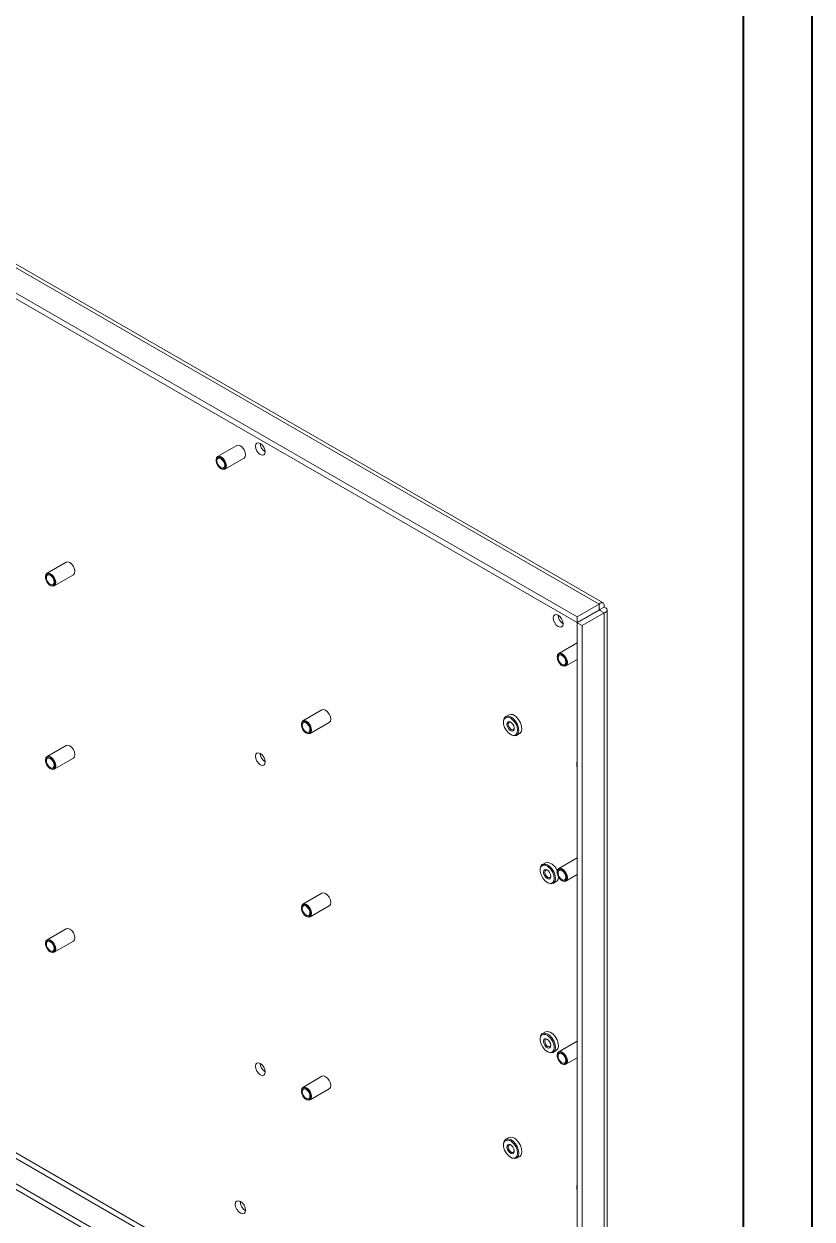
# Model space of a CAD drawing. Header units: millimetres. Extents: x 0 to 1188, y 0 to 840.
# Drawn here: x 959.9 to 1188.2, y 320.9 to 667.1 of the extents above; entities that cross this region are included whole.
import ezdxf

# ---------------------------------------------------------------- set-up
doc = ezdxf.new("R2010")
doc.units = ezdxf.units.MM
doc.header["$LTSCALE"] = 2

msp = doc.modelspace()

# ---------------------------------------------------------------- linework, layer by layer
at = {"color": 7, "linetype": 'Continuous', "lineweight": 40, "ltscale": 2}
for p, q in [((1188.16, 0.43), (1188.16, 840.43)), ((1168.16, 820.43), (1168.16, 20.43))]:
    msp.add_line(p, q, dxfattribs=at)
at = {"color": 7, "linetype": 'Continuous', "lineweight": 15, "ltscale": 2}
for p, q in [((818.54, 676.77), (1126.46, 499.01)), ((1127.63, 499.35), (820.37, 676.73)), ((812.18, 673.09), (1120.09, 495.34)), ((812.18, 671.46), (1120.09, 493.7)), ((1021.55, 544.97), (1016.01, 541.77)), ((1018.11, 538.13), (1023.65, 541.33)), ((972.15, 511.14), (966.61, 507.95)), ((968.71, 504.31), (974.25, 507.51)), ((1126.46, 499.01), (1120.09, 495.34)), ((1126.46, 499.01), (1126.46, 497.38)), ((1126.46, 497.38), (1120.09, 493.7)), ((1120.09, 495.34), (1120.09, 493.7)), ((1126.51, 497.29), (1120.14, 493.62)), ((1127.92, 496.47), (1121.56, 492.8)), ((1126.51, 497.35), (1127.92, 498.16)), ((1126.51, 497.35), (1126.62, 497.55)), ((1127.92, 496.47), (1126.51, 497.29)), ((1127.92, 496.47), (1127.92, 240.15)), ((1128.8, 241.75), (1128.8, 497.32)), ((1120.14, 493.62), (1120.14, 237.29)), ((1121.56, 492.8), (1120.14, 493.62)), ((1121.56, 492.8), (1121.56, 236.47)), ((1120.14, 487.84), (1114.79, 484.75)), ((1116.89, 481.11), (1120.14, 482.99)), ((1046.23, 468.38), (1040.69, 465.18)), ((1042.79, 461.54), (1048.33, 464.74)), ((1098.79, 465.01), (1098.79, 464.81)), ((1100.32, 466.96), (1099.44, 466.45)), ((1100.84, 461.26), (1101.02, 461.15)), ((1102.59, 461), (1103.47, 461.51)), ((972.15, 458.07), (966.61, 454.87)), ((968.71, 451.23), (974.25, 454.43)), ((1120, 452.76), (1120, 452.56)), ((1110.93, 424.1), (1110.05, 423.59)), ((1111.55, 424.24), (1110.93, 424.1)), ((1120.14, 425.51), (1114.78, 422.41)), ((1109.4, 422.14), (1109.4, 421.94)), ((1116.88, 418.77), (1120.14, 420.66)), ((1111.45, 418.39), (1111.62, 418.29)), ((1113.2, 418.13), (1114.08, 418.64)), ((1120.09, 237.26), (812.18, 415.02)), ((1120.09, 235.63), (812.18, 413.38)), ((1046.23, 415.3), (1040.69, 412.1)), ((1042.79, 408.47), (1048.33, 411.66)), ((972.15, 404.99), (966.61, 401.8)), ((968.71, 398.16), (974.25, 401.36)), ((1110.93, 375.1), (1110.05, 374.59)), ((1111.55, 375.25), (1110.93, 375.1)), ((1109.4, 373.15), (1109.4, 372.95)), ((1120.14, 372.43), (1114.78, 369.34)), ((1111.45, 369.4), (1111.62, 369.29)), ((1113.2, 369.14), (1114.08, 369.65)), ((1116.88, 365.7), (1120.14, 367.58)), ((1046.23, 362.23), (1040.69, 359.03)), ((1042.79, 355.39), (1048.33, 358.59)), ((1100.32, 344.48), (1099.44, 343.97)), ((1098.79, 342.53), (1098.79, 342.33)), ((1100.84, 338.77), (1101.02, 338.67)), ((1102.59, 338.52), (1103.47, 339.03)), ((1120, 330.28), (1120, 330.08)), ((1024.01, 323.38), (1024.08, 323.34))]:
    msp.add_line(p, q, dxfattribs=at)
at = {"color": 8, "linetype": 'Continuous', "lineweight": 15, "ltscale": 2}
for p, q in [((1126.46, 497.38), (1126.51, 497.35)), ((1126.51, 497.35), (1126.51, 497.29)), ((1120.14, 246.21), (819.91, 419.54)), ((818.54, 418.69), (1120.14, 244.58))]:
    msp.add_line(p, q, dxfattribs=at)
at = {"color": 7, "linetype": 'Continuous', "lineweight": 15, "ltscale": 2, "flags": 128}
for points in [[(1023.65, 541.33), (1023.65, 541.33), (1023.97, 541.7), (1024.08, 542.29), (1023.97, 543.01), (1023.65, 543.76), (1023.17, 544.41), (1022.6, 544.87), (1022.03, 545.06), (1021.55, 544.97)], [(1028.36, 545.6), (1028.9, 545.16), (1029.36, 544.54), (1029.67, 543.83), (1029.77, 543.15), (1029.67, 542.58), (1029.36, 542.23), (1028.9, 542.14), (1028.36, 542.33), (1027.82, 542.77), (1027.36, 543.39), (1027.05, 544.09), (1026.95, 544.78), (1027.05, 545.34), (1027.36, 545.7), (1027.82, 545.78), (1028.36, 545.6)], [(1015.57, 540.76), (1015.57, 540.81), (1015.69, 541.4), (1016.01, 541.77), (1016.49, 541.87), (1017.06, 541.67), (1017.63, 541.21), (1018.11, 540.56), (1018.43, 539.82), (1018.54, 539.1), (1018.43, 538.5), (1018.11, 538.13), (1017.63, 538.04), (1017.06, 538.24)], [(1016.94, 541.19), (1017.37, 540.84), (1017.74, 540.35), (1017.99, 539.78), (1018.07, 539.23), (1017.99, 538.78), (1017.74, 538.5), (1017.37, 538.43), (1016.94, 538.58), (1016.51, 538.93), (1016.14, 539.42), (1015.9, 539.99), (1015.81, 540.54), (1015.9, 540.99), (1016.14, 541.27), (1016.51, 541.34), (1016.94, 541.19)], [(974.25, 507.51), (974.25, 507.51), (974.57, 507.88), (974.68, 508.47), (974.57, 509.19), (974.25, 509.93), (973.77, 510.58), (973.2, 511.04), (972.63, 511.24), (972.15, 511.14)], [(966.18, 506.94), (966.18, 506.98), (966.29, 507.58), (966.61, 507.95), (967.09, 508.04), (967.66, 507.84), (968.23, 507.38), (968.71, 506.73), (969.03, 505.99), (969.15, 505.27), (969.03, 504.68), (968.71, 504.31), (968.23, 504.22), (967.66, 504.41), (967.66, 504.41)], [(967.54, 507.37), (967.98, 507.02), (968.34, 506.52), (968.59, 505.96), (968.67, 505.41), (968.59, 504.96), (968.34, 504.67), (967.98, 504.6), (967.54, 504.75), (967.11, 505.1), (966.74, 505.6), (966.5, 506.16), (966.41, 506.71), (966.5, 507.16), (966.74, 507.44), (967.11, 507.52), (967.54, 507.37)], [(1114.63, 495.8), (1115.17, 495.36), (1115.63, 494.74), (1115.93, 494.03), (1116.04, 493.35), (1115.93, 492.78), (1115.63, 492.43), (1115.17, 492.34), (1114.63, 492.53), (1114.09, 492.97), (1113.63, 493.59), (1113.32, 494.29), (1113.21, 494.98), (1113.32, 495.54), (1113.63, 495.89), (1114.09, 495.98), (1114.63, 495.8)], [(1114.36, 483.74), (1114.36, 483.78), (1114.47, 484.38), (1114.79, 484.75), (1115.27, 484.84), (1115.84, 484.64), (1116.41, 484.18), (1116.89, 483.53), (1117.21, 482.79), (1117.33, 482.07), (1117.21, 481.48), (1116.89, 481.11), (1116.41, 481.01), (1115.84, 481.21)], [(1115.72, 484.17), (1116.16, 483.82), (1116.52, 483.32), (1116.77, 482.76), (1116.86, 482.21), (1116.77, 481.76), (1116.52, 481.47), (1116.16, 481.4), (1115.72, 481.55), (1115.29, 481.9), (1114.92, 482.4), (1114.68, 482.96), (1114.59, 483.51), (1114.68, 483.96), (1114.92, 484.24), (1115.29, 484.32), (1115.72, 484.17)], [(1048.33, 464.74), (1048.33, 464.74), (1048.65, 465.11), (1048.77, 465.7), (1048.65, 466.42), (1048.33, 467.16), (1047.85, 467.81), (1047.28, 468.27), (1046.71, 468.47), (1046.23, 468.38)], [(1040.26, 464.17), (1040.26, 464.22), (1040.37, 464.81), (1040.69, 465.18), (1041.18, 465.27), (1041.74, 465.07), (1042.31, 464.62), (1042.79, 463.97), (1043.12, 463.22), (1043.23, 462.5), (1043.12, 461.91), (1042.79, 461.54), (1042.31, 461.45), (1041.74, 461.65), (1041.74, 461.65)], [(1041.63, 464.6), (1042.06, 464.25), (1042.43, 463.75), (1042.67, 463.19), (1042.76, 462.64), (1042.67, 462.19), (1042.43, 461.91), (1042.06, 461.83), (1041.63, 461.99), (1041.19, 462.33), (1040.83, 462.83), (1040.58, 463.4), (1040.49, 463.94), (1040.58, 464.4), (1040.83, 464.68), (1041.19, 464.75), (1041.63, 464.6)], [(1101.02, 461.15), (1101.23, 461.04), (1101.97, 460.85), (1102.6, 461), (1103.04, 461.49), (1103.24, 462.24), (1103.16, 463.17), (1102.83, 464.17), (1102.28, 465.11), (1101.58, 465.89), (1100.81, 466.41), (1100.06, 466.6), (1099.43, 466.45), (1098.99, 465.96), (1098.8, 465.21), (1098.79, 465.01)], [(1100.32, 461.63), (1101.07, 461.13), (1101.79, 460.98), (1102.39, 461.18), (1102.77, 461.7), (1102.89, 462.49), (1102.73, 463.43), (1102.32, 464.4), (1101.71, 465.26), (1100.98, 465.9), (1100.23, 466.24), (1099.57, 466.21), (1099.07, 465.84), (1098.82, 465.17), (1098.83, 464.29), (1099.12, 463.32), (1099.64, 462.39), (1100.32, 461.63)], [(1101.11, 464.65), (1101.48, 464.23), (1101.75, 463.72), (1101.89, 463.19), (1101.87, 462.72), (1101.69, 462.4), (1101.38, 462.26), (1100.99, 462.33), (1100.57, 462.59), (1100.2, 463.02), (1099.92, 463.53), (1099.79, 464.06), (1099.81, 464.52), (1099.99, 464.85), (1100.3, 464.99), (1100.69, 464.92), (1101.11, 464.65)], [(1100.94, 464.78), (1100.91, 464.8), (1100.59, 464.85), (1100.34, 464.74), (1100.19, 464.47), (1100.17, 464.09), (1100.28, 463.66), (1100.51, 463.24), (1100.81, 462.89)], [(1103.47, 461.51), (1103.49, 461.51), (1103.93, 462), (1104.12, 462.75), (1104.05, 463.68), (1103.72, 464.68), (1103.16, 465.62), (1102.46, 466.4)], [(1100.81, 462.89), (1101.15, 462.67), (1101.47, 462.61), (1101.72, 462.73), (1101.87, 463), (1101.9, 463.13)], [(974.25, 454.43), (974.25, 454.43), (974.57, 454.8), (974.68, 455.39), (974.57, 456.11), (974.25, 456.86), (973.77, 457.51), (973.2, 457.96), (972.63, 458.16), (972.15, 458.07)], [(966.18, 453.86), (966.18, 453.91), (966.29, 454.5), (966.61, 454.87), (967.09, 454.96), (967.66, 454.77), (968.23, 454.31), (968.71, 453.66), (969.03, 452.92), (969.15, 452.19), (969.03, 451.6), (968.71, 451.23), (968.23, 451.14), (967.66, 451.34), (967.66, 451.34)], [(967.54, 454.29), (967.98, 453.94), (968.34, 453.45), (968.59, 452.88), (968.67, 452.33), (968.59, 451.88), (968.34, 451.6), (967.98, 451.53), (967.54, 451.68), (967.11, 452.03), (966.74, 452.52), (966.5, 453.09), (966.41, 453.64), (966.5, 454.09), (966.74, 454.37), (967.11, 454.44), (967.54, 454.29)], [(1028.36, 455.78), (1028.9, 455.34), (1029.36, 454.72), (1029.67, 454.01), (1029.77, 453.33), (1029.67, 452.76), (1029.36, 452.41), (1028.9, 452.32), (1028.36, 452.51), (1027.82, 452.95), (1027.36, 453.57), (1027.05, 454.27), (1026.95, 454.96), (1027.05, 455.52), (1027.36, 455.88), (1027.82, 455.97), (1028.36, 455.78)], [(1120.14, 453.59), (1120.01, 452.97), (1120, 452.76)], [(1112.58, 417.98), (1113.21, 418.14), (1113.65, 418.62), (1113.84, 419.37), (1113.77, 420.31), (1113.44, 421.3), (1112.88, 422.25), (1112.18, 423.03), (1111.41, 423.54), (1110.66, 423.73), (1110.03, 423.58), (1109.6, 423.09), (1109.4, 422.34), (1109.4, 422.14)], [(1112.33, 418.11), (1112.94, 418.27), (1113.35, 418.77), (1113.5, 419.53), (1113.37, 420.46), (1112.98, 421.43), (1112.39, 422.31), (1111.67, 422.98), (1110.92, 423.35), (1110.24, 423.37), (1109.72, 423.03), (1109.44, 422.39), (1109.42, 421.53), (1109.68, 420.56), (1110.18, 419.62), (1110.85, 418.83), (1111.6, 418.31), (1112.33, 418.11)], [(1114.34, 421.4), (1114.34, 421.45), (1114.46, 422.04), (1114.78, 422.41), (1115.26, 422.5), (1115.83, 422.31), (1116.4, 421.85), (1116.88, 421.2), (1117.2, 420.46), (1117.31, 419.74), (1117.2, 419.14), (1116.88, 418.77), (1116.4, 418.68), (1115.83, 418.88), (1115.83, 418.88)], [(1110.99, 422.12), (1111.39, 422.01), (1111.8, 421.71), (1112.16, 421.26), (1112.4, 420.73), (1112.51, 420.21), (1112.45, 419.77), (1112.23, 419.48), (1111.9, 419.39), (1111.5, 419.5), (1111.09, 419.81), (1110.74, 420.26), (1110.49, 420.78), (1110.39, 421.3), (1110.45, 421.74), (1110.66, 422.03), (1110.99, 422.12)], [(1111.55, 421.92), (1111.26, 421.99), (1110.99, 421.91), (1110.82, 421.67), (1110.77, 421.31), (1110.85, 420.89), (1111.06, 420.46), (1111.35, 420.09), (1111.68, 419.84), (1112.01, 419.74), (1112.01, 419.74)], [(1115.71, 421.83), (1116.14, 421.48), (1116.51, 420.99), (1116.75, 420.42), (1116.84, 419.87), (1116.75, 419.42), (1116.51, 419.14), (1116.14, 419.07), (1115.71, 419.22), (1115.28, 419.57), (1114.91, 420.06), (1114.66, 420.63), (1114.58, 421.18), (1114.66, 421.63), (1114.91, 421.91), (1115.28, 421.98), (1115.71, 421.83)], [(1111.62, 418.29), (1111.84, 418.17), (1112.58, 417.98)], [(1040.26, 411.1), (1040.26, 411.14), (1040.37, 411.73), (1040.69, 412.1), (1041.18, 412.2), (1041.74, 412), (1042.31, 411.54), (1042.79, 410.89), (1043.12, 410.15), (1043.23, 409.43), (1043.12, 408.84), (1042.79, 408.47), (1042.31, 408.37), (1041.74, 408.57), (1041.74, 408.57)], [(1048.33, 411.66), (1048.33, 411.66), (1048.65, 412.03), (1048.77, 412.63), (1048.65, 413.35), (1048.33, 414.09), (1047.85, 414.74), (1047.28, 415.2), (1046.71, 415.39), (1046.23, 415.3)], [(1041.63, 411.52), (1042.06, 411.17), (1042.43, 410.68), (1042.67, 410.11), (1042.76, 409.56), (1042.67, 409.11), (1042.43, 408.83), (1042.06, 408.76), (1041.63, 408.91), (1041.19, 409.26), (1040.83, 409.75), (1040.58, 410.32), (1040.49, 410.87), (1040.58, 411.32), (1040.83, 411.6), (1041.19, 411.67), (1041.63, 411.52)], [(966.18, 400.79), (966.18, 400.83), (966.29, 401.43), (966.61, 401.8), (967.09, 401.89), (967.66, 401.69), (968.23, 401.23), (968.71, 400.58), (969.03, 399.84), (969.15, 399.12), (969.03, 398.53), (968.71, 398.16), (968.23, 398.06), (967.66, 398.26), (967.66, 398.26)], [(974.25, 401.36), (974.25, 401.36), (974.57, 401.73), (974.68, 402.32), (974.57, 403.04), (974.25, 403.78), (973.77, 404.43), (973.2, 404.89), (972.63, 405.09), (972.15, 404.99)], [(967.54, 401.22), (967.98, 400.87), (968.34, 400.37), (968.59, 399.81), (968.67, 399.26), (968.59, 398.81), (968.34, 398.52), (967.98, 398.45), (967.54, 398.6), (967.11, 398.95), (966.74, 399.45), (966.5, 400.01), (966.41, 400.56), (966.5, 401.01), (966.74, 401.29), (967.11, 401.37), (967.54, 401.22)], [(1112.58, 368.99), (1113.21, 369.15), (1113.65, 369.63), (1113.84, 370.38), (1113.77, 371.31), (1113.44, 372.31), (1112.88, 373.26), (1112.18, 374.03), (1111.41, 374.55), (1110.66, 374.74), (1110.03, 374.59), (1109.6, 374.1), (1109.4, 373.35), (1109.4, 373.15)], [(1112.33, 369.12), (1112.94, 369.28), (1113.35, 369.77), (1113.5, 370.54), (1113.37, 371.47), (1112.98, 372.44), (1112.39, 373.32), (1111.67, 373.99), (1110.92, 374.36), (1110.24, 374.37), (1109.72, 374.04), (1109.44, 373.4), (1109.42, 372.54), (1109.68, 371.57), (1110.18, 370.63), (1110.85, 369.84), (1111.6, 369.31), (1112.33, 369.12)], [(1114.08, 369.65), (1114.09, 369.66), (1114.53, 370.14), (1114.73, 370.89), (1114.65, 371.82), (1114.32, 372.82), (1113.77, 373.77), (1113.06, 374.54), (1112.29, 375.06), (1111.55, 375.25)], [(1110.99, 373.13), (1111.39, 373.02), (1111.8, 372.71), (1112.16, 372.26), (1112.4, 371.74), (1112.51, 371.22), (1112.45, 370.78), (1112.23, 370.49), (1111.9, 370.39), (1111.5, 370.51), (1111.09, 370.81), (1110.74, 371.26), (1110.49, 371.79), (1110.39, 372.31), (1110.45, 372.75), (1110.66, 373.04), (1110.99, 373.13)], [(1111.55, 372.92), (1111.26, 373), (1110.99, 372.92), (1110.82, 372.68), (1110.77, 372.32), (1110.85, 371.89), (1111.06, 371.46), (1111.35, 371.09), (1111.68, 370.84), (1112.01, 370.75), (1112.01, 370.75)], [(1111.62, 369.29), (1111.84, 369.18), (1112.58, 368.99)], [(1114.34, 368.33), (1114.34, 368.37), (1114.46, 368.97), (1114.78, 369.34), (1115.26, 369.43), (1115.83, 369.23), (1116.4, 368.77), (1116.88, 368.12), (1117.2, 367.38), (1117.31, 366.66), (1117.2, 366.07), (1116.88, 365.7), (1116.4, 365.6), (1115.83, 365.8), (1115.83, 365.8)], [(1115.71, 368.76), (1116.14, 368.41), (1116.51, 367.91), (1116.75, 367.35), (1116.84, 366.8), (1116.75, 366.35), (1116.51, 366.06), (1116.14, 365.99), (1115.71, 366.14), (1115.28, 366.49), (1114.91, 366.99), (1114.66, 367.55), (1114.58, 368.1), (1114.66, 368.55), (1114.91, 368.83), (1115.28, 368.91), (1115.71, 368.76)], [(1028.36, 365.96), (1028.9, 365.52), (1029.36, 364.9), (1029.67, 364.2), (1029.77, 363.51), (1029.67, 362.95), (1029.36, 362.59), (1028.9, 362.5), (1028.36, 362.69), (1027.82, 363.13), (1027.36, 363.75), (1027.05, 364.45), (1026.95, 365.14), (1027.05, 365.7), (1027.36, 366.06), (1027.82, 366.15), (1028.36, 365.96)], [(1048.33, 358.59), (1048.33, 358.59), (1048.65, 358.96), (1048.77, 359.55), (1048.65, 360.27), (1048.33, 361.01), (1047.85, 361.66), (1047.28, 362.12), (1046.71, 362.32), (1046.23, 362.23)], [(1040.26, 358.02), (1040.26, 358.07), (1040.37, 358.66), (1040.69, 359.03), (1041.18, 359.12), (1041.74, 358.92), (1042.31, 358.47), (1042.79, 357.82), (1043.12, 357.07), (1043.23, 356.35), (1043.12, 355.76), (1042.79, 355.39), (1042.31, 355.3), (1041.74, 355.49), (1041.74, 355.49)], [(1041.63, 358.45), (1042.06, 358.1), (1042.43, 357.6), (1042.67, 357.04), (1042.76, 356.49), (1042.67, 356.04), (1042.43, 355.76), (1042.06, 355.68), (1041.63, 355.83), (1041.19, 356.18), (1040.83, 356.68), (1040.58, 357.24), (1040.49, 357.79), (1040.58, 358.24), (1040.83, 358.53), (1041.19, 358.6), (1041.63, 358.45)], [(1101.02, 338.67), (1101.23, 338.56), (1101.97, 338.37), (1102.6, 338.52), (1103.04, 339), (1103.24, 339.76), (1103.16, 340.69), (1102.83, 341.69), (1102.28, 342.63), (1101.58, 343.41), (1100.81, 343.93), (1100.06, 344.12), (1099.43, 343.97), (1098.99, 343.48), (1098.8, 342.73), (1098.79, 342.53)], [(1100.32, 339.15), (1101.07, 338.65), (1101.79, 338.5), (1102.39, 338.69), (1102.77, 339.22), (1102.89, 340.01), (1102.73, 340.95), (1102.32, 341.92), (1101.71, 342.78), (1100.98, 343.42), (1100.23, 343.75), (1099.57, 343.73), (1099.07, 343.36), (1098.82, 342.69), (1098.83, 341.81), (1099.12, 340.84), (1099.64, 339.91), (1100.32, 339.15)], [(1103.47, 339.03), (1103.49, 339.03), (1103.93, 339.52), (1104.12, 340.27), (1104.05, 341.2), (1103.72, 342.2), (1103.16, 343.14), (1102.46, 343.92)], [(1101.11, 342.17), (1101.48, 341.75), (1101.75, 341.23), (1101.89, 340.7), (1101.87, 340.24), (1101.69, 339.91), (1101.38, 339.78), (1100.99, 339.84), (1100.57, 340.11), (1100.2, 340.53), (1099.92, 341.05), (1099.79, 341.58), (1099.81, 342.04), (1099.99, 342.37), (1100.3, 342.51), (1100.69, 342.44), (1101.11, 342.17)], [(1100.94, 342.3), (1100.91, 342.32), (1100.59, 342.37), (1100.34, 342.26), (1100.19, 341.99), (1100.17, 341.61), (1100.28, 341.18), (1100.51, 340.75), (1100.81, 340.41)], [(1100.81, 340.41), (1101.15, 340.19), (1101.47, 340.13), (1101.72, 340.25), (1101.87, 340.51), (1101.9, 340.65)], [(1120.14, 331.1), (1120.01, 330.48), (1120, 330.28)], [(1022.6, 322.56), (1023.17, 322.36), (1023.65, 322.46), (1023.97, 322.83), (1024.08, 323.42), (1023.97, 324.14), (1023.65, 324.88), (1023.17, 325.53), (1022.6, 325.99), (1022.03, 326.19), (1021.55, 326.1), (1021.23, 325.73), (1021.11, 325.13), (1021.23, 324.41), (1021.55, 323.67), (1022.03, 323.02), (1022.6, 322.56)]]:
    msp.add_lwpolyline(points, dxfattribs=at)
at = {"color": 7, "linetype": 'Continuous', "lineweight": 15, "ltscale": 4}
for centre, radius, start, end in [((1031.33, 545.68), 2.97, 181.6019, 238.3927), ((1117.6, 495.88), 2.97, 181.6019, 238.3927), ((1100.99, 465.15), 1.93, 40.3549, 110.1348), ((1031.33, 455.86), 2.97, 181.6019, 238.3928), ((1122.72, 452.48), 2.72, 161.4594, 198.5406), ((1110.68, 420.44), 3.9, 19.0961, 77.1205), ((1112, 420.25), 0.505, 271.6548, 1.4861), ((1113.36, 419.79), 1.35, 302.1411, 358.6328), ((1112, 371.26), 0.505, 271.655, 1.4863), ((1031.33, 366.04), 2.97, 181.6018, 238.3929), ((1100.99, 342.67), 1.93, 40.3548, 110.1347), ((1122.72, 330), 2.72, 161.4593, 198.5407), ((1025.66, 326.04), 3.13, 180.1679, 238.2867)]:
    msp.add_arc(centre, radius, start, end, dxfattribs=at)
at = {"color": 7, "linetype": 'Continuous', "lineweight": 15, "ltscale": 2}
for points, knots in [([(1015.57, 540.67), (1015.59, 540.86), (1015.62, 541.15), (1015.79, 541.42), (1015.97, 541.57), (1016.19, 541.65), (1016.5, 541.66), (1016.94, 541.5), (1017.38, 541.15), (1017.7, 540.78), (1017.91, 540.45), (1018.09, 540.09), (1018.26, 539.63), (1018.29, 539.3), (1018.31, 539.1)], [0, 0, 0, 0, 0.119721, 0.184904, 0.25, 0.315184, 0.380278, 0.5, 0.619721, 0.684905, 0.75, 0.815184, 0.880279, 1, 1, 1, 1]), ([(1018.31, 539.1), (1018.29, 538.91), (1018.26, 538.62), (1018.09, 538.35), (1017.91, 538.2), (1017.7, 538.12), (1017.38, 538.11), (1016.94, 538.27), (1016.5, 538.62), (1016.18, 538.99), (1015.97, 539.32), (1015.79, 539.68), (1015.62, 540.14), (1015.59, 540.47), (1015.57, 540.67)], [0, 0, 0, 0, 0.119721, 0.184906, 0.25, 0.315183, 0.38028, 0.500001, 0.619722, 0.684906, 0.75, 0.815184, 0.880279, 1, 1, 1, 1]), ([(1015.95, 539.31), (1016.1, 539.09), (1016.3, 538.78), (1016.61, 538.48), (1016.75, 538.39), (1016.81, 538.35)], [0, 0, 0, 0, 0.5858856, 0.8139785, 1, 1, 1, 1]), ([(966.18, 506.85), (966.19, 507.04), (966.22, 507.33), (966.39, 507.6), (966.57, 507.75), (966.79, 507.82), (967.11, 507.83), (967.54, 507.68), (967.98, 507.33), (968.3, 506.95), (968.52, 506.62), (968.69, 506.27), (968.86, 505.8), (968.89, 505.48), (968.91, 505.27)], [0, 0, 0, 0, 0.119721, 0.184905, 0.25, 0.315184, 0.380279, 0.5, 0.619721, 0.684905, 0.75, 0.815184, 0.880279, 1, 1, 1, 1]), ([(968.91, 505.27), (968.89, 505.08), (968.86, 504.79), (968.69, 504.52), (968.52, 504.37), (968.3, 504.29), (967.98, 504.29), (967.54, 504.44), (967.11, 504.79), (966.79, 505.17), (966.57, 505.5), (966.39, 505.85), (966.22, 506.32), (966.19, 506.64), (966.18, 506.85)], [0, 0, 0, 0, 0.119721, 0.184905, 0.249999, 0.315184, 0.380279, 0.5, 0.619722, 0.684905, 0.750001, 0.815184, 0.880279, 1, 1, 1, 1]), ([(966.55, 505.49), (966.7, 505.26), (966.9, 504.96), (967.21, 504.66), (967.35, 504.56), (967.41, 504.52)], [0, 0, 0, 0, 0.585889, 0.813982, 1, 1, 1, 1]), ([(1127.92, 498.16), (1127.94, 498.4), (1127.99, 498.87), (1127.76, 499.32), (1127.35, 499.47), (1126.88, 499.34), (1126.57, 499.1), (1126.46, 499.01)], [0, 0, 0, 0, 0.213772, 0.432613, 0.651454, 0.870296, 1, 1, 1, 1]), ([(1126.62, 497.61), (1126.62, 497.61), (1126.63, 497.64), (1126.56, 497.58), (1126.49, 497.44), (1126.46, 497.38)], [0, 0, 0, 0, 0.060437, 0.560166, 1, 1, 1, 1]), ([(1126.51, 497.29), (1126.6, 497.29), (1126.77, 497.28), (1126.82, 497.32), (1126.74, 497.36), (1126.58, 497.35), (1126.51, 497.35)], [0, 0, 0, 0, 0.280305, 0.530236, 0.780093, 1, 1, 1, 1]), ([(1127.92, 496.47), (1128.14, 496.57), (1128.57, 496.77), (1128.84, 497.19), (1128.77, 497.62), (1128.42, 497.96), (1128.06, 498.11), (1127.92, 498.16)], [0, 0, 0, 0, 0.213773, 0.432613, 0.651455, 0.870295, 1, 1, 1, 1]), ([(1114.36, 483.65), (1114.38, 483.84), (1114.4, 484.13), (1114.57, 484.4), (1114.75, 484.54), (1114.97, 484.62), (1115.29, 484.63), (1115.72, 484.48), (1116.16, 484.13), (1116.48, 483.75), (1116.7, 483.42), (1116.87, 483.07), (1117.04, 482.6), (1117.07, 482.28), (1117.09, 482.07)], [0, 0, 0, 0, 0.119721, 0.184904, 0.250001, 0.315183, 0.380277, 0.499999, 0.619721, 0.684905, 0.749999, 0.815184, 0.880279, 1, 1, 1, 1]), ([(1117.09, 482.07), (1117.07, 481.88), (1117.04, 481.59), (1116.87, 481.32), (1116.7, 481.17), (1116.48, 481.09), (1116.16, 481.09), (1115.72, 481.24), (1115.29, 481.59), (1114.97, 481.97), (1114.75, 482.3), (1114.57, 482.65), (1114.4, 483.12), (1114.38, 483.44), (1114.36, 483.65)], [0, 0, 0, 0, 0.119721, 0.184905, 0.250001, 0.315183, 0.38028, 0.500001, 0.619722, 0.684906, 0.75, 0.815184, 0.880279, 1, 1, 1, 1]), ([(1114.73, 482.29), (1114.88, 482.06), (1115.09, 481.76), (1115.4, 481.45), (1115.53, 481.36), (1115.59, 481.32)], [0, 0, 0, 0, 0.5858856, 0.8139785, 1, 1, 1, 1]), ([(1040.26, 464.08), (1040.28, 464.27), (1040.31, 464.56), (1040.48, 464.83), (1040.65, 464.98), (1040.87, 465.06), (1041.19, 465.06), (1041.63, 464.91), (1042.06, 464.56), (1042.38, 464.18), (1042.6, 463.85), (1042.78, 463.5), (1042.95, 463.03), (1042.97, 462.71), (1042.99, 462.5)], [0, 0, 0, 0, 0.119722, 0.184905, 0.250001, 0.315184, 0.380278, 0.5, 0.619721, 0.684905, 0.75, 0.815184, 0.880279, 1, 1, 1, 1]), ([(1042.99, 462.5), (1042.97, 462.31), (1042.95, 462.02), (1042.78, 461.75), (1042.6, 461.61), (1042.38, 461.53), (1042.06, 461.52), (1041.63, 461.67), (1041.19, 462.02), (1040.87, 462.4), (1040.65, 462.73), (1040.48, 463.08), (1040.31, 463.55), (1040.28, 463.87), (1040.26, 464.08)], [0, 0, 0, 0, 0.119721, 0.184905, 0.249999, 0.315183, 0.380279, 0.5, 0.619722, 0.684906, 0.75, 0.815184, 0.880278, 1, 1, 1, 1]), ([(1040.63, 462.72), (1040.78, 462.5), (1040.99, 462.19), (1041.3, 461.89), (1041.43, 461.8), (1041.49, 461.76)], [0, 0, 0, 0, 0.585888, 0.813979, 1, 1, 1, 1]), ([(966.18, 453.77), (966.19, 453.96), (966.22, 454.25), (966.39, 454.52), (966.57, 454.67), (966.79, 454.75), (967.11, 454.76), (967.54, 454.6), (967.98, 454.25), (968.3, 453.88), (968.52, 453.55), (968.69, 453.19), (968.86, 452.73), (968.89, 452.4), (968.91, 452.19)], [0, 0, 0, 0, 0.119721, 0.184905, 0.25, 0.315184, 0.380279, 0.5, 0.619721, 0.684905, 0.75, 0.815184, 0.880279, 1, 1, 1, 1]), ([(968.91, 452.19), (968.89, 452.01), (968.86, 451.72), (968.69, 451.45), (968.52, 451.3), (968.3, 451.22), (967.98, 451.21), (967.54, 451.37), (967.11, 451.72), (966.79, 452.09), (966.57, 452.42), (966.39, 452.78), (966.22, 453.24), (966.19, 453.56), (966.18, 453.77)], [0, 0, 0, 0, 0.119721, 0.184905, 0.25, 0.315184, 0.380279, 0.5, 0.619721, 0.684905, 0.75, 0.815184, 0.880279, 1, 1, 1, 1]), ([(966.55, 452.41), (966.7, 452.19), (966.9, 451.88), (967.21, 451.58), (967.35, 451.49), (967.41, 451.45)], [0, 0, 0, 0, 0.585889, 0.813982, 1, 1, 1, 1]), ([(1114.34, 421.31), (1114.36, 421.5), (1114.39, 421.79), (1114.56, 422.06), (1114.74, 422.21), (1114.95, 422.29), (1115.27, 422.3), (1115.71, 422.14), (1116.15, 421.79), (1116.47, 421.42), (1116.68, 421.09), (1116.86, 420.73), (1117.03, 420.27), (1117.06, 419.94), (1117.08, 419.74)], [0, 0, 0, 0, 0.119722, 0.184905, 0.250001, 0.315184, 0.380278, 0.499999, 0.619721, 0.684906, 0.75, 0.815184, 0.880279, 1, 1, 1, 1]), ([(1117.08, 419.74), (1117.06, 419.55), (1117.03, 419.26), (1116.86, 418.99), (1116.68, 418.84), (1116.47, 418.76), (1116.15, 418.75), (1115.71, 418.91), (1115.27, 419.26), (1114.95, 419.63), (1114.74, 419.96), (1114.56, 420.32), (1114.39, 420.78), (1114.36, 421.1), (1114.34, 421.31)], [0, 0, 0, 0, 0.119721, 0.184906, 0.25, 0.315185, 0.380279, 0.500001, 0.619722, 0.684905, 0.75, 0.815184, 0.880278, 1, 1, 1, 1]), ([(1114.72, 419.95), (1114.87, 419.73), (1115.07, 419.42), (1115.38, 419.12), (1115.52, 419.03), (1115.58, 418.99)], [0, 0, 0, 0, 0.585888, 0.813979, 1, 1, 1, 1]), ([(1040.26, 411.01), (1040.28, 411.19), (1040.31, 411.48), (1040.48, 411.75), (1040.65, 411.9), (1040.87, 411.98), (1041.19, 411.99), (1041.63, 411.83), (1042.06, 411.48), (1042.38, 411.11), (1042.6, 410.78), (1042.78, 410.43), (1042.95, 409.96), (1042.97, 409.64), (1042.99, 409.43)], [0, 0, 0, 0, 0.119722, 0.184905, 0.25, 0.315184, 0.380278, 0.5, 0.619721, 0.684905, 0.75, 0.815184, 0.880279, 1, 1, 1, 1]), ([(1042.99, 409.43), (1042.97, 409.24), (1042.95, 408.95), (1042.78, 408.68), (1042.6, 408.53), (1042.38, 408.45), (1042.06, 408.44), (1041.63, 408.6), (1041.19, 408.95), (1040.87, 409.32), (1040.65, 409.65), (1040.48, 410.01), (1040.31, 410.47), (1040.28, 410.8), (1040.26, 411.01)], [0, 0, 0, 0, 0.119721, 0.184905, 0.25, 0.315183, 0.380279, 0.5, 0.619722, 0.684905, 0.75, 0.815183, 0.880278, 1, 1, 1, 1]), ([(1040.63, 409.64), (1040.78, 409.42), (1040.99, 409.11), (1041.3, 408.81), (1041.43, 408.72), (1041.49, 408.68)], [0, 0, 0, 0, 0.585888, 0.813979, 1, 1, 1, 1]), ([(966.18, 400.7), (966.19, 400.89), (966.22, 401.18), (966.39, 401.45), (966.57, 401.59), (966.79, 401.67), (967.11, 401.68), (967.54, 401.53), (967.98, 401.18), (968.3, 400.8), (968.52, 400.47), (968.69, 400.12), (968.86, 399.65), (968.89, 399.33), (968.91, 399.12)], [0, 0, 0, 0, 0.1197213, 0.184905, 0.2500003, 0.3151837, 0.3802786, 0.5, 0.6197213, 0.6849048, 0.7499997, 0.815183, 0.8802787, 1, 1, 1, 1]), ([(968.91, 399.12), (968.89, 398.93), (968.86, 398.64), (968.69, 398.37), (968.52, 398.22), (968.3, 398.14), (967.98, 398.14), (967.54, 398.29), (967.11, 398.64), (966.79, 399.02), (966.57, 399.35), (966.39, 399.7), (966.22, 400.17), (966.19, 400.49), (966.18, 400.7)], [0, 0, 0, 0, 0.119722, 0.184905, 0.25, 0.315183, 0.380278, 0.5, 0.619722, 0.684905, 0.75, 0.815184, 0.880278, 1, 1, 1, 1]), ([(966.55, 399.34), (966.7, 399.11), (966.9, 398.81), (967.21, 398.5), (967.35, 398.41), (967.41, 398.37)], [0, 0, 0, 0, 0.5858905, 0.8139821, 1, 1, 1, 1]), ([(1114.34, 368.24), (1114.36, 368.43), (1114.39, 368.72), (1114.56, 368.99), (1114.74, 369.13), (1114.95, 369.21), (1115.27, 369.22), (1115.71, 369.07), (1116.15, 368.72), (1116.47, 368.34), (1116.68, 368.01), (1116.86, 367.66), (1117.03, 367.19), (1117.06, 366.87), (1117.08, 366.66)], [0, 0, 0, 0, 0.119722, 0.184905, 0.250001, 0.315183, 0.380278, 0.499999, 0.619721, 0.684905, 0.75, 0.815183, 0.880279, 1, 1, 1, 1]), ([(1117.08, 366.66), (1117.06, 366.47), (1117.03, 366.18), (1116.86, 365.91), (1116.68, 365.76), (1116.47, 365.68), (1116.15, 365.68), (1115.71, 365.83), (1115.27, 366.18), (1114.95, 366.56), (1114.74, 366.89), (1114.56, 367.24), (1114.39, 367.71), (1114.36, 368.03), (1114.34, 368.24)], [0, 0, 0, 0, 0.119721, 0.184906, 0.25, 0.315184, 0.380279, 0.5, 0.619722, 0.684904, 0.749999, 0.815184, 0.880278, 1, 1, 1, 1]), ([(1114.72, 366.88), (1114.87, 366.65), (1115.07, 366.35), (1115.38, 366.04), (1115.52, 365.95), (1115.58, 365.91)], [0, 0, 0, 0, 0.585888, 0.813979, 1, 1, 1, 1]), ([(1040.26, 357.93), (1040.28, 358.12), (1040.31, 358.41), (1040.48, 358.68), (1040.65, 358.83), (1040.87, 358.91), (1041.19, 358.91), (1041.63, 358.76), (1042.06, 358.41), (1042.38, 358.03), (1042.6, 357.7), (1042.78, 357.35), (1042.95, 356.88), (1042.97, 356.56), (1042.99, 356.35)], [0, 0, 0, 0, 0.119722, 0.184905, 0.250001, 0.315184, 0.380278, 0.5, 0.619721, 0.684905, 0.75, 0.815183, 0.880279, 1, 1, 1, 1]), ([(1042.99, 356.35), (1042.97, 356.16), (1042.95, 355.87), (1042.78, 355.6), (1042.6, 355.46), (1042.38, 355.38), (1042.06, 355.37), (1041.63, 355.52), (1041.19, 355.87), (1040.87, 356.25), (1040.65, 356.58), (1040.48, 356.93), (1040.31, 357.4), (1040.28, 357.72), (1040.26, 357.93)], [0, 0, 0, 0, 0.119722, 0.184906, 0.25, 0.315183, 0.380279, 0.5, 0.619722, 0.684905, 0.75, 0.815184, 0.880278, 1, 1, 1, 1]), ([(1040.63, 356.57), (1040.78, 356.35), (1040.99, 356.04), (1041.3, 355.74), (1041.43, 355.65), (1041.49, 355.61)], [0, 0, 0, 0, 0.585889, 0.813979, 1, 1, 1, 1])]:
    msp.add_open_spline(points, degree=3, knots=knots, dxfattribs=at)

doc.saveas('drawing.dxf')
